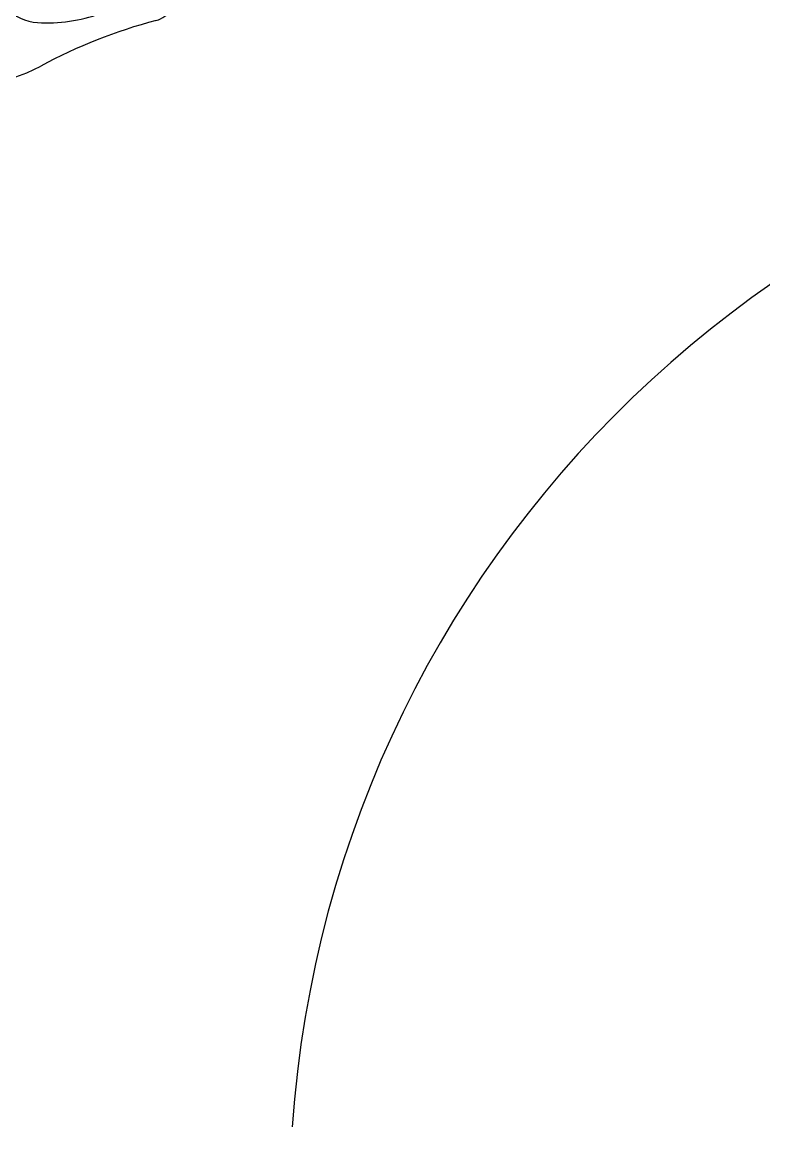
# Model space of a CAD drawing. Extents: x 649 to 723, y 631 to 778.
# Drawn here: x 661.68 to 666.6, y 711.96 to 719.29 of the extents above; entities that cross this region are included whole.
import ezdxf

# ---------------------------------------------------------------- set-up
doc = ezdxf.new("R2010")
doc.units = 0
doc.header["$MEASUREMENT"] = 0
doc.layers.add('1', color=4, linetype='Continuous')

# ---------------------------------------------------------------- blocks, each defined once
blk = doc.blocks.new('STANDARD')
at = {"layer": '1', "color": 2}
for p, q in [((0.9838, 2.3), (1.2802, 2.2819)), ((1.1624, 0.474), (0.9524, 0.4719)), ((1.1661, -0.4662), (0.9409, -0.4712)), ((0.9838, -2.3), (1.0564, -2.2984))]:
    blk.add_line(p, q, dxfattribs=at)
blk.add_lwpolyline([(0.9838, 2.3, 0.194738), (0.6622, 2.1698, 0.099647), (0.2882, 1.6263, 0.057272), (0.0823, 0.9358, 0.043868), (0, 0, 0.043868), (0.0823, -0.9358, 0.057272), (0.2882, -1.6263, 0.099647), (0.6622, -2.1698, 0.194738), (0.9838, -2.3, 0.194738)], format="xyb", dxfattribs=at)
for points in [[(1.5358, -1.4446, 0.188918), (1.7526, -1.3645, 0.101146), (2.0048, -1.0271, 0.059435), (2.1497, -0.5916, 0.045845), (2.2156, -0.0012, 0.045845), (2.1728, 0.5914, 0.059435), (2.0448, 1.0322, 0.101146), (1.806, 1.3791, 0.188918), (1.5924, 1.4676, 0.188918), (1.3756, 1.3875, 0.101146), (1.1234, 1.0501, 0.059435), (0.9784, 0.6147, 0.045845), (0.9126, 0.0242, 0.045845), (0.9554, -0.5684, 0.059435), (1.0834, -1.0092, 0.101146), (1.3222, -1.3561, 0.188918)], [(1.1661, -0.4662, 0.191184), (1.234, -0.439, 0.100578), (1.3118, -0.328, 0.058587), (1.3545, -0.1865, 0.045064), (1.371, 0.0047, 0.045064), (1.353, 0.1957, 0.058587), (1.3091, 0.3369, 0.100578), (1.2305, 0.4473, 0.191184), (1.1624, 0.474, 0.191184), (1.0945, 0.4467, 0.100578), (1.0168, 0.3357, 0.058587), (0.9741, 0.1942, 0.045064), (0.9576, 0.0031, 0.045064), (0.9756, -0.188, 0.058587), (1.0195, -0.3291, 0.100578), (1.098, -0.4395, 0.191184)]]:
    blk.add_lwpolyline(points, format="xyb", close=True, dxfattribs=at)
at = {"layer": '1', "color": 3}
for points in [[(1.414, -1.311, 0.188918), (1.603, -1.2411, 0.101146), (1.8228, -0.9471, 0.059435), (1.9491, -0.5676, 0.045845), (2.0065, -0.0529, 0.045845), (1.9692, 0.4635, 0.059435), (1.8577, 0.8477, 0.101146), (1.6495, 1.1501, 0.188918), (1.4634, 1.2272, 0.188918), (1.2744, 1.1574, 0.101146), (1.0546, 0.8633, 0.010554), (1.0256, 0.7982, 0.045845)], [(1.1723, -1.1755, 0.021992), (1.2279, -1.2338, 0.188918), (1.414, -1.311, 0.188918)]]:
    blk.add_lwpolyline(points, format="xyb", dxfattribs=at)
at = {"layer": '1', "color": 2}
for centre, radius, start, end in [((1.2541, 1.6133), 0.6691, 40.77565, 87.75995), ((1.6337, 1.9407), 0.1679, 15.68498, 40.77565), ((5.1745, 2.9349), 3.5099, 195.68498, 210.81775), ((-0.6516, -0.0012), 3.0334, 7.77612, 22.03331), ((-3.2837, 0.004), 5.6521, 352.47286, 4.11212), ((5.3779, -2.5834), 3.5592, 149.90404, 163.18483), ((2.1532, -0.7145), 0.1679, 329.90404, 352.47286), ((0.7289, -1.1667), 1.3009, 306.49977, 342.69061), ((1.0257, -0.9378), 1.361, 271.29259, 290.51727)]:
    blk.add_arc(centre, radius, start, end, dxfattribs=at)
at = {"layer": '1', "color": 3}
for centre, radius, start, end in [((1.1834, 1.8467), 0.3663, 80.8518, 118.96247), ((1.2353, 2.1649), 0.0439, 357.83411, 81.7245), ((1.7243, 1.0252), 1.349, 122.16897, 142.43552), ((0.568, 2.4306), 0.7597, 322.26635, 339.39398), ((4.5622, 0.1322), 3.857, 151.61636, 164.66232), ((1.2583, 1.1951), 0.8888, 132.7569, 196.30256), ((0.0948, 1.4386), 0.8007, 312.57537, 339.05229), ((0.5826, 1.0083), 0.1881, 199.47515, 259.1487), ((0.5666, 0.925), 0.1033, 259.1487, 312.57537), ((1.2874, -0.6249), 0.9307, 162.29877, 182.61808), ((0.4531, -0.3553), 0.0541, 73.58712, 165.66265), ((0.1602, -0.5755), 0.411, 13.29258, 41.4318), ((2.7308, -0.0601), 2.211, 190.97373, 211.20979), ((5.4173, -0.4995), 5.0624, 181.90158, 192.94063), ((-0.3427, -2.0335), 1.4433, 4.40009, 34.99068), ((1.0851, -1.4508), 0.6287, 196.86234, 251.90472), ((0.9429, -1.9029), 0.1548, 249.9578, 352.6608)]:
    blk.add_arc(centre, radius, start, end, dxfattribs=at)
blk = doc.blocks.new('2010PRODIGY')
at = {"layer": '1'}
blk.add_arc((21.8751, 63.9825), 7.4344, 89.12559, 176.03227, dxfattribs=at)
at = {"layer": '1', "rotation": 315}
blk.add_blockref('Standard', (12.4935, 74.0315), dxfattribs=at)

msp = doc.modelspace()

# ---------------------------------------------------------------- block references
at = {"layer": '1'}
msp.add_blockref('2010PRODIGY', (649.0128, 647.4604), dxfattribs=at)

doc.saveas('drawing.dxf')
